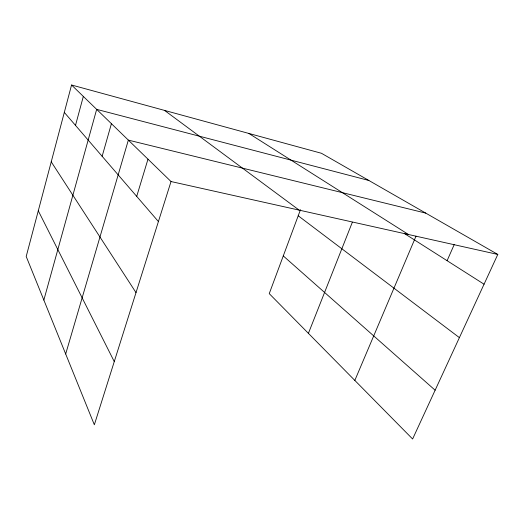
<?xml version="1.0" encoding="UTF-8"?>
<svg xmlns="http://www.w3.org/2000/svg" width="524" height="524" viewBox="0 0 524 524"><rect width="100%" height="100%" fill="white"/><g stroke="black" fill="none" stroke-linecap="round" stroke-linejoin="round"><path stroke-width="0.79" d="M71.559 84.999L26.2 256.485L94.346 424.787L171.027 181.54L71.559 84.999L321.461 153.283L497.8 254.435L412.611 439.001L269.244 293.637L300.475 209.698M75.502 125.387L83.329 96.423M43.846 300.069L96.665 109.365L368.857 180.466M102.141 156.29L111.415 123.677M65.683 353.995L128.347 140.118L425.783 213.124M136.705 196.382L147.984 159.172M308.407 333.349L352.344 222.228M354.833 380.417L416.004 236.186M447.103 260.697L454.308 244.367M171.027 181.54L497.8 254.435M248.861 133.443L408.484 234.51M404.273 233.449L484.058 284.211M164.529 110.4L299.152 210.124M298.215 215.777L459.397 337.639M283.274 255.922L435.13 390.216M64.308 112.405L158.412 221.56M51.234 161.837L136.011 292.621M38.285 210.786L114.265 361.599"/></g></svg>
